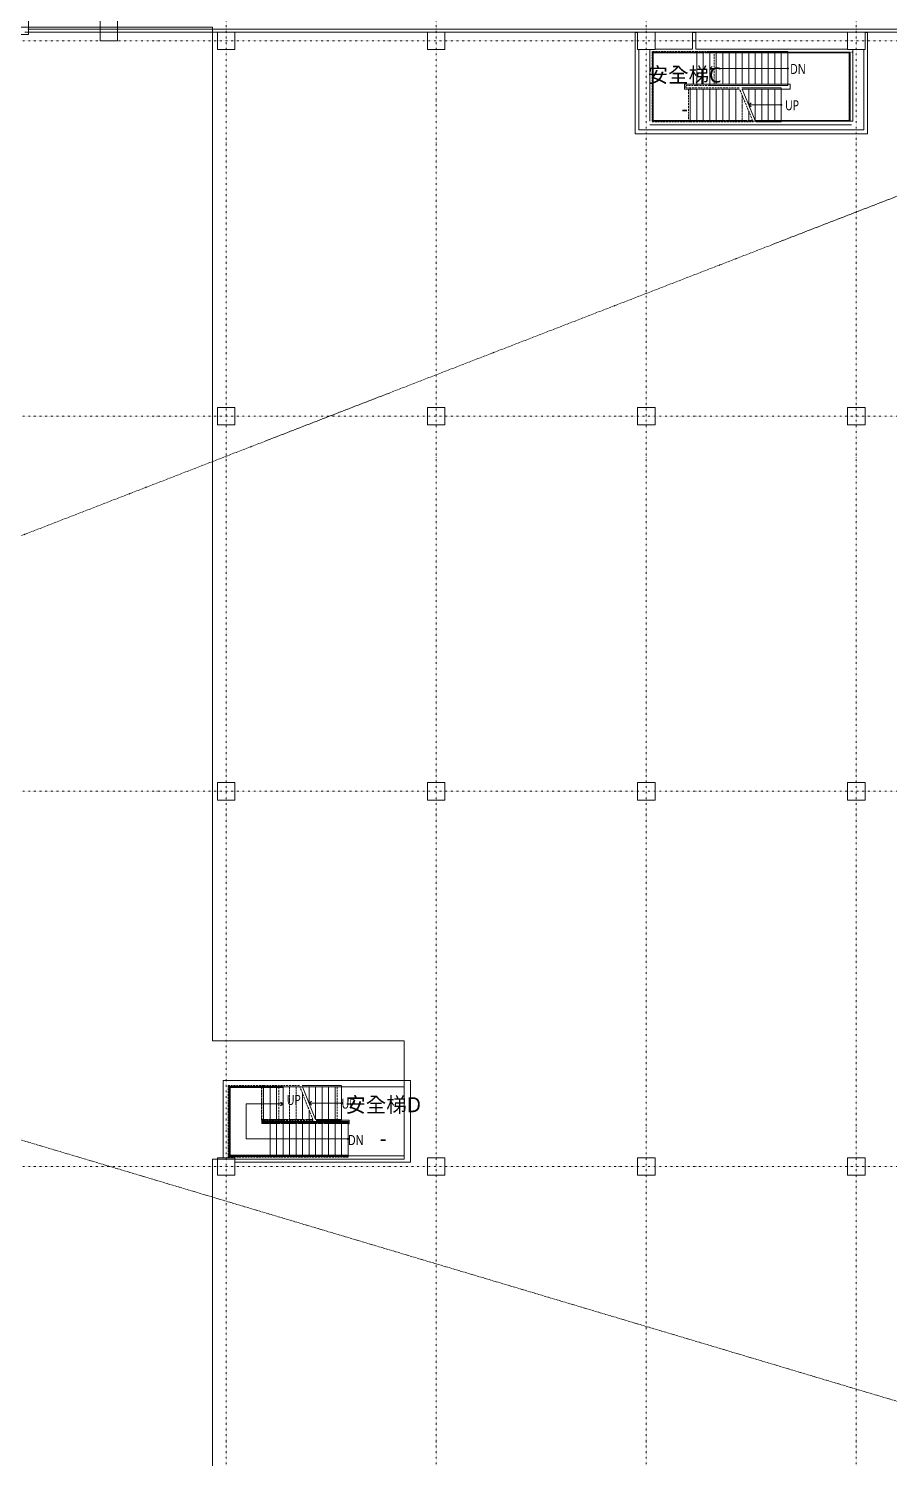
# Model space of a CAD drawing. Extents: x -76427 to 292734, y -42117 to 131250.
# Drawn here: x 151700 to 186123, y 33333 to 90491 of the extents above; entities that cross this region are included whole.
import ezdxf
from ezdxf.enums import TextEntityAlignment as Align

# ---------------------------------------------------------------- set-up
doc = ezdxf.new("R2010")
doc.units = 0
doc.header["$LTSCALE"] = 250
doc.set_wipeout_variables(frame=1)
for name, pattern in [('H12PL1$0$HIDDEN', [0.4, 0.3, -0.1]), ('H12PL1$0$JJP_三點線', [0.9, 0.3, -0.15, 0, -0.15, 0, -0.15, 0, -0.15]), ('H12PL1$0$JJP_虛線(退縮線、投影線、地下室範圍、非屬本工程、圖面分區)', [0.45, 0.3, -0.15]), ('H12PL1$0$Wipeout_Contour', [1, 0, -1]), ('H12PL1$0$虛線', [0.846667, 0.423333, -0.423333])]:
    doc.linetypes.add(name, pattern=pattern)
for name, color, linetype in [('H12PL1$0$A-OBJE-2D', 252, 'Continuous'), ('H12PL1$0$A-STRS', 252, 'Continuous'), ('H12PL1$0$A-TEXT', 252, 'Continuous'), ('H12PL1$0$A-WALL-EX', 252, 'Continuous'), ('H12PL1$0$A-WALL-IN', 252, 'Continuous'), ('H12PL1$0$A-ZONE', 252, 'Continuous'), ('H12PL1$0$Hattch', 252, 'Continuous'), ('H12PL1$0$S-BEAM-SHOW', 252, 'Continuous'), ('H12PL1$0$S-COL', 252, 'Continuous'), ('H12PL1$0$S-FNDN', 252, 'Continuous'), ('H12PL1$0$S-GRID', 252, 'Continuous'), ('H12PL1$0$S-SLAB-SHOW', 252, 'Continuous')]:
    doc.layers.add(name, color=color, linetype=linetype)
doc.styles.add('H12PL1$0$Standard', font='', dxfattribs={"width": 0.8})
doc.styles.get('H12PL1$0$Standard').set_extended_font_data('Microsoft JhengHei')

# ---------------------------------------------------------------- blocks, each defined once
blk = doc.blocks.new('H12PL1')
at = {"layer": 'H12PL1$0$A-OBJE-2D', "linetype": 'H12PL1$0$HIDDEN', "lineweight": 0}
for p, q in [((17650, 85950), (243150, 18700)), ((18450, 18700), (192000, 85950))]:
    blk.add_line(p, q, dxfattribs=at)
at = {"layer": 'H12PL1$0$A-STRS', "linetype": 'H12PL1$0$JJP_虛線(退縮線、投影線、地下室範圍、非屬本工程、圖面分區)', "lineweight": 0}
for p, q in [((178420, 89570), (176630, 89570)), ((176630, 89570), (176630, 86770)), ((176680, 86820), (176680, 89520)), ((176680, 89520), (178420, 89520)), ((178420, 89520), (176680, 89520)), ((176680, 89520), (176680, 86820)), ((178420, 89520), (178420, 89570)), ((182060, 89570), (178420, 89570)), ((178420, 89570), (178420, 89520)), ((178420, 89520), (182060, 89520)), ((178420, 89520), (178420, 88270)), ((178420, 89520), (178420, 88270)), ((178420, 89520), (178420, 88270)), ((178420, 88270), (178420, 89520)), ((178680, 89520), (178420, 89520)), ((178420, 89520), (178420, 88270)), ((178680, 89520), (178680, 88270)), ((178680, 88270), (178680, 89520)), ((178680, 89520), (178680, 88270)), ((178940, 89520), (178680, 89520)), ((178940, 89520), (178940, 88270)), ((178940, 88270), (178940, 89520)), ((178940, 89520), (178940, 88270)), ((179200, 89520), (178940, 89520)), ((179120.46, 88270), (179120.46, 89520)), ((179200, 89520), (179200, 88270)), ((179200, 88270), (179200, 89520)), ((179200, 89520), (179200, 88270)), ((179460, 89520), (179200, 89520)), ((179460, 89520), (179460, 88270)), ((179460, 88270), (179460, 89520)), ((179460, 89520), (179460, 88270)), ((179720, 89520), (179460, 89520)), ((179720, 89520), (179720, 88270)), ((179720, 88270), (179720, 89520)), ((179720, 89520), (179720, 88270)), ((179980, 89520), (179720, 89520)), ((179980, 89520), (179980, 88270)), ((179980, 88270), (179980, 89520)), ((179980, 89520), (179980, 88270)), ((180240, 89520), (179980, 89520)), ((180240, 89520), (180240, 88270)), ((180240, 88270), (180240, 89520)), ((180240, 89520), (180240, 88270)), ((180500, 89520), (180240, 89520)), ((180500, 89520), (180500, 88270)), ((180500, 88270), (180500, 89520)), ((180500, 89520), (180500, 88270)), ((180760, 89520), (180500, 89520)), ((180760, 89520), (180760, 88270)), ((180760, 88270), (180760, 89520)), ((180760, 89520), (180760, 88270)), ((181020, 89520), (180760, 89520)), ((181020, 89520), (181020, 88270)), ((181020, 88270), (181020, 89520)), ((181020, 89520), (181020, 88270)), ((181280, 89520), (181020, 89520)), ((181280, 89520), (181280, 88270)), ((181280, 88270), (181280, 89520)), ((181280, 89520), (181280, 88270)), ((181540, 89520), (181280, 89520)), ((181540, 89520), (181540, 88270)), ((181540, 88270), (181540, 89520)), ((181540, 89520), (181540, 88270)), ((181800, 89520), (181540, 89520)), ((181800, 89520), (181800, 88270)), ((181800, 88270), (181800, 89520)), ((181800, 89520), (181800, 88270)), ((182060, 89520), (181800, 89520)), ((182060, 89520), (182060, 89570)), ((182060, 88270), (182060, 89520)), ((178420, 88270), (177930, 88270)), ((177930, 88270), (177930, 88070)), ((177930, 88070), (177930, 88270)), ((177930, 88270), (178420, 88270)), ((177930, 88070), (178160, 88070)), ((178160, 88070), (177930, 88070)), ((177980, 88120), (177980, 88220)), ((177980, 88220), (178420, 88220)), ((178160, 88120), (177980, 88120)), ((178086.56, 88070), (178086.56, 86820)), ((180110.89, 88120), (178160, 88120)), ((178160, 88120), (178160, 88070)), ((178160, 88070), (178160, 88120)), ((178160, 88070), (180131.69, 88070)), ((178160, 86820), (178160, 88070)), ((178160, 86820), (178160, 88070)), ((178160, 86820), (178160, 88070)), ((178420, 88070), (178160, 88070)), ((178160, 88070), (178160, 86820)), ((178160, 86820), (178160, 88070)), ((178420, 88220), (178420, 88270)), ((182060, 88270), (178420, 88270)), ((178420, 88270), (178420, 88220)), ((178420, 88270), (178680, 88270)), ((178420, 88220), (182060, 88220)), ((178420, 86820), (178420, 88070)), ((178680, 88070), (178420, 88070)), ((178420, 88070), (178420, 86820)), ((178420, 86820), (178420, 88070)), ((178680, 88270), (178940, 88270)), ((178680, 86820), (178680, 88070)), ((178940, 88070), (178680, 88070)), ((178680, 88070), (178680, 86820)), ((178680, 86820), (178680, 88070)), ((178940, 88270), (179200, 88270)), ((178940, 86820), (178940, 88070)), ((179200, 88070), (178940, 88070)), ((178940, 88070), (178940, 86820)), ((178940, 86820), (178940, 88070)), ((179200, 88270), (179460, 88270)), ((179200, 86820), (179200, 88070)), ((179460, 88070), (179200, 88070)), ((179200, 88070), (179200, 86820)), ((179200, 86820), (179200, 88070)), ((179460, 88270), (179720, 88270)), ((179460, 86820), (179460, 88070)), ((179720, 88070), (179460, 88070)), ((179460, 88070), (179460, 86820)), ((179460, 86820), (179460, 88070)), ((179720, 88270), (179980, 88270)), ((179720, 86820), (179720, 88070)), ((179980, 88070), (179720, 88070)), ((179720, 88070), (179720, 86820)), ((179720, 86820), (179720, 88070)), ((179980, 88270), (180240, 88270)), ((179980, 86820), (179980, 88070)), ((180131.69, 88070), (179980, 88070)), ((179980, 88070), (179980, 86820)), ((179980, 86820), (179980, 88070)), ((180651.69, 86820), (180131.69, 88070)), ((180240, 88270), (180500, 88270)), ((180500, 88270), (180760, 88270)), ((180760, 88270), (181020, 88270)), ((181020, 88270), (181280, 88270)), ((181280, 88270), (181540, 88270)), ((181540, 88270), (181800, 88270)), ((181800, 88270), (182060, 88270)), ((182060, 88220), (182060, 88270)), ((180240, 86820), (180240, 87809.65)), ((180240, 87809.65), (180240, 86820)), ((180240, 86820), (180240, 87809.65)), ((180500, 86820), (180500, 87184.64)), ((180500, 87184.64), (180500, 86820)), ((180500, 86820), (180500, 87184.64)), ((176630, 86770), (178160, 86770)), ((178160, 86820), (176680, 86820)), ((176680, 86820), (178160, 86820)), ((180651.69, 86820), (178160, 86820)), ((178160, 86820), (178160, 86770)), ((178160, 86770), (178160, 86820)), ((178160, 86820), (178420, 86820)), ((178160, 86770), (180672.49, 86770)), ((178420, 86820), (178680, 86820)), ((178680, 86820), (178940, 86820)), ((178940, 86820), (179200, 86820)), ((179200, 86820), (179460, 86820)), ((179460, 86820), (179720, 86820)), ((179720, 86820), (179980, 86820)), ((179980, 86820), (180240, 86820)), ((180240, 86820), (180500, 86820)), ((180500, 86820), (180651.69, 86820)), ((161095, 48235), (159675, 48235)), ((159675, 48235), (159675, 45375)), ((159725, 45425), (159725, 48185)), ((159725, 48185), (161095, 48185)), ((159725, 48185), (159725, 45425)), ((161095, 48185), (159725, 48185)), ((161017.3, 46855), (161017.3, 48155)), ((161030.09, 48185), (161030.09, 46885)), ((162527.3, 48235), (161095, 48235)), ((161095, 48235), (161095, 48185)), ((161095, 48185), (161095, 48235)), ((161095, 48185), (162547.3, 48185)), ((161095, 46885), (161095, 48185)), ((161095, 46885), (161095, 48185)), ((161095, 46885), (161095, 48185)), ((161355, 48185), (161095, 48185)), ((161095, 48185), (161095, 46885)), ((161095, 46885), (161095, 48185)), ((161355, 46885), (161355, 48185)), ((161615, 48185), (161355, 48185)), ((161355, 48185), (161355, 46885)), ((161355, 46885), (161355, 48185)), ((161615, 46885), (161615, 48185)), ((161875, 48185), (161615, 48185)), ((161615, 48185), (161615, 46885)), ((161615, 46885), (161615, 48185)), ((161700.85, 46855), (161700.85, 48155)), ((161875, 46885), (161875, 48185)), ((162135, 48185), (161875, 48185)), ((161875, 48185), (161875, 46885)), ((161875, 46885), (161875, 48185)), ((162135, 46885), (162135, 48185)), ((162395, 48185), (162135, 48185)), ((162135, 48185), (162135, 46885)), ((162135, 46885), (162135, 48185)), ((162395, 46885), (162395, 48185)), ((162547.3, 48185), (162395, 48185)), ((162395, 48185), (162395, 46885)), ((162395, 46885), (162395, 48185)), ((163067.3, 46885), (162547.3, 48185)), ((164034.54, 48185), (164034.54, 46885)), ((162655, 46885), (162655, 47915.74)), ((162655, 47915.74), (162655, 46885)), ((162655, 46885), (162655, 47915.74)), ((161095, 46885), (161025, 46885)), ((161025, 46885), (161025, 46725)), ((161025, 46725), (161025, 46885)), ((161025, 46885), (161095, 46885)), ((163067.3, 46885), (161095, 46885)), ((161095, 46885), (161095, 46835)), ((161095, 46835), (161095, 46885)), ((161095, 46885), (161355, 46885)), ((161355, 46885), (161615, 46885)), ((161615, 46885), (161875, 46885)), ((161875, 46885), (162135, 46885)), ((162135, 46885), (162395, 46885)), ((162395, 46885), (162655, 46885)), ((162655, 46885), (162915, 46885)), ((162915, 46885), (162915, 47265.74)), ((162915, 47265.74), (162915, 46885)), ((162915, 46885), (162915, 47265.74)), ((162915, 46885), (163067.3, 46885)), ((161055, 46855), (161017.3, 46855)), ((161025, 46725), (161355, 46725)), ((161355, 46725), (161025, 46725)), ((161075, 46775), (161075, 46835)), ((161075, 46835), (161095, 46835)), ((161355, 46775), (161075, 46775)), ((161095, 46835), (163087.3, 46835)), ((161355, 46725), (161355, 46775)), ((164475, 46775), (161355, 46775)), ((161355, 46775), (161355, 46725)), ((161355, 45455), (161355, 46755)), ((161355, 46725), (164475, 46725)), ((161355, 46725), (161355, 45425)), ((161355, 46725), (161355, 45425)), ((161355, 46725), (161355, 45425)), ((161355, 45425), (161355, 46725)), ((161615, 46725), (161355, 46725)), ((161355, 46725), (161355, 45425)), ((161615, 46725), (161615, 45425)), ((161615, 45425), (161615, 46725)), ((161615, 46725), (161615, 45425)), ((161875, 46725), (161615, 46725)), ((161875, 46725), (161875, 45425)), ((161875, 45425), (161875, 46725)), ((161875, 46725), (161875, 45425)), ((162135, 46725), (161875, 46725)), ((162135, 46725), (162135, 45425)), ((162135, 45425), (162135, 46725)), ((162135, 46725), (162135, 45425)), ((162395, 46725), (162135, 46725)), ((162395, 46725), (162395, 45425)), ((162395, 45425), (162395, 46725)), ((162395, 46725), (162395, 45425)), ((162655, 46725), (162395, 46725)), ((162655, 46725), (162655, 45425)), ((162655, 45425), (162655, 46725)), ((162655, 46725), (162655, 45425)), ((162915, 46725), (162655, 46725)), ((162915, 46725), (162915, 45425)), ((162915, 45425), (162915, 46725)), ((162915, 46725), (162915, 45425)), ((163175, 46725), (162915, 46725)), ((163175, 46725), (163175, 45425)), ((163175, 45425), (163175, 46725)), ((163175, 46725), (163175, 45425)), ((163435, 46725), (163175, 46725)), ((163435, 46725), (163435, 45425)), ((163435, 45425), (163435, 46725)), ((163435, 46725), (163435, 45425)), ((163695, 46725), (163435, 46725)), ((163695, 46725), (163695, 45425)), ((163695, 45425), (163695, 46725)), ((163695, 46725), (163695, 45425)), ((163955, 46725), (163695, 46725)), ((163955, 46725), (163955, 45425)), ((163955, 45425), (163955, 46725)), ((163955, 46725), (163955, 45425)), ((164215, 46725), (163955, 46725)), ((164215, 46725), (164215, 45425)), ((164215, 45425), (164215, 46725)), ((164215, 46725), (164215, 45425)), ((164475, 46725), (164215, 46725)), ((164475, 46725), (164475, 46775)), ((164475, 45425), (164475, 46725)), ((159675, 45375), (161355, 45375)), ((161355, 45425), (159725, 45425)), ((159725, 45425), (161355, 45425)), ((161355, 45375), (161355, 45425)), ((164475, 45425), (161355, 45425)), ((161355, 45425), (161355, 45375)), ((161355, 45425), (161615, 45425)), ((161355, 45375), (164475, 45375)), ((161615, 45425), (161875, 45425)), ((161875, 45425), (162135, 45425)), ((162135, 45425), (162395, 45425)), ((162395, 45425), (162655, 45425)), ((162655, 45425), (162915, 45425)), ((162915, 45425), (163175, 45425)), ((163175, 45425), (163435, 45425)), ((163435, 45425), (163695, 45425)), ((163695, 45425), (163955, 45425)), ((163955, 45425), (164215, 45425)), ((164215, 45425), (164475, 45425)), ((164475, 45375), (164475, 45425))]:
    blk.add_line(p, q, dxfattribs=at)
at = {"layer": 'H12PL1$0$A-STRS', "linetype": 'H12PL1$0$虛線', "lineweight": 0}
for p, q in [((178420, 89520), (176680, 89520)), ((176680, 89520), (176680, 86820)), ((182060, 89520), (178420, 89520)), ((182060, 88270), (182060, 89520)), ((177930, 88070), (177930, 88270)), ((177930, 88270), (178420, 88270)), ((178086.56, 88070), (177930, 88070)), ((178160, 88070), (178086.56, 88070)), ((180131.69, 88070), (178160, 88070)), ((178420, 88270), (182060, 88270)), ((176680, 86820), (178086.56, 86820)), ((178086.56, 86820), (178160, 86820)), ((178160, 86820), (180651.69, 86820)), ((159725, 48185), (159725, 45425)), ((161030.09, 48185), (159725, 48185)), ((161095, 48185), (161030.09, 48185)), ((162547.3, 48185), (161095, 48185)), ((161025, 46725), (161025, 46885)), ((161025, 46885), (161030.09, 46885)), ((161030.09, 46885), (161095, 46885)), ((161095, 46885), (163067.3, 46885)), ((161355, 46725), (161025, 46725)), ((164475, 46725), (161355, 46725)), ((164475, 45425), (164475, 46725)), ((159725, 45425), (161355, 45425)), ((161355, 45425), (164475, 45425))]:
    blk.add_line(p, q, dxfattribs=at)
at = {"layer": 'H12PL1$0$A-STRS', "lineweight": 0}
for p, q in [((182060, 89570), (178940, 89570)), ((178940, 89570), (178940, 89520)), ((178940, 89520), (182060, 89520)), ((182060, 89520), (178940, 89520)), ((178940, 89520), (178940, 88270)), ((178940, 89520), (178940, 88270)), ((179200, 89520), (178940, 89520)), ((179200, 89520), (179200, 88270)), ((179200, 88270), (179200, 89520)), ((179200, 89520), (179200, 88270)), ((179460, 89520), (179200, 89520)), ((179460, 89520), (179460, 88270)), ((179460, 88270), (179460, 89520)), ((179460, 89520), (179460, 88270)), ((179720, 89520), (179460, 89520)), ((179720, 89520), (179720, 88270)), ((179720, 88270), (179720, 89520)), ((179720, 89520), (179720, 88270)), ((179980, 89520), (179720, 89520)), ((179980, 89520), (179980, 88270)), ((179980, 88270), (179980, 89520)), ((179980, 89520), (179980, 88270)), ((180240, 89520), (179980, 89520)), ((180240, 89520), (180240, 88270)), ((180240, 88270), (180240, 89520)), ((180240, 89520), (180240, 88270)), ((180500, 89520), (180240, 89520)), ((180500, 89520), (180500, 88270)), ((180500, 88270), (180500, 89520)), ((180500, 89520), (180500, 88270)), ((180760, 89520), (180500, 89520)), ((180760, 89520), (180760, 88270)), ((180760, 88270), (180760, 89520)), ((180760, 89520), (180760, 88270)), ((181020, 89520), (180760, 89520)), ((181020, 89520), (181020, 88270)), ((181020, 88270), (181020, 89520)), ((181020, 89520), (181020, 88270)), ((181280, 89520), (181020, 89520)), ((181280, 89520), (181280, 88270)), ((181280, 88270), (181280, 89520)), ((181280, 89520), (181280, 88270)), ((181540, 89520), (181280, 89520)), ((181540, 89520), (181540, 88270)), ((181540, 88270), (181540, 89520)), ((181540, 89520), (181540, 88270)), ((181800, 89520), (181540, 89520)), ((181800, 89520), (181800, 88270)), ((181800, 88270), (181800, 89520)), ((181800, 89520), (181800, 88270)), ((182060, 89520), (181800, 89520)), ((182060, 89520), (182060, 89570)), ((182060, 88270), (182060, 89520)), ((182060, 88270), (182060, 89520)), ((179040, 88970), (178940, 88895)), ((178940, 88895), (179200, 88895)), ((178940, 88895), (179040, 88820)), ((179200, 88895), (181800, 88895)), ((181800, 88895), (182060, 88895)), ((182060, 88270), (178940, 88270)), ((178940, 88270), (178940, 88220)), ((178940, 88270), (182060, 88270)), ((178940, 88270), (179200, 88270)), ((178940, 88220), (182060, 88220)), ((179200, 88270), (179460, 88270)), ((179460, 88270), (179720, 88270)), ((179720, 88270), (179980, 88270)), ((179980, 88270), (180240, 88270)), ((181800, 88120), (180219.2, 88120)), ((180240, 88270), (180500, 88270)), ((180240, 88070), (181800, 88070)), ((181800, 88070), (180240, 88070)), ((180500, 88070), (180240, 88070)), ((180760, 86820), (180240, 88070)), ((180500, 88270), (180760, 88270)), ((180500, 87445), (180500, 88070)), ((180760, 88070), (180500, 88070)), ((180500, 88070), (180500, 87445)), ((180500, 87445), (180500, 88070)), ((180760, 88270), (181020, 88270)), ((180760, 86820), (180760, 88070)), ((181020, 88070), (180760, 88070)), ((180760, 88070), (180760, 86820)), ((180760, 86820), (180760, 88070)), ((181020, 88270), (181280, 88270)), ((181020, 86820), (181020, 88070)), ((181280, 88070), (181020, 88070)), ((181020, 88070), (181020, 86820)), ((181020, 86820), (181020, 88070)), ((181280, 88270), (181540, 88270)), ((181280, 86820), (181280, 88070)), ((181540, 88070), (181280, 88070)), ((181280, 88070), (181280, 86820)), ((181280, 86820), (181280, 88070)), ((181540, 88270), (181800, 88270)), ((181540, 86820), (181540, 88070)), ((181800, 88070), (181540, 88070)), ((181540, 88070), (181540, 86820)), ((181540, 86820), (181540, 88070)), ((181800, 88270), (182060, 88270)), ((181800, 88070), (181800, 88120)), ((181800, 86820), (181800, 88070)), ((181800, 86820), (181800, 88070)), ((182060, 88220), (182060, 88270)), ((180600, 87520), (180500, 87445)), ((181540, 87445), (180500, 87445)), ((180500, 87445), (180600, 87370)), ((181800, 87445), (181540, 87445)), ((181800, 86820), (180760, 86820)), ((180760, 86820), (181800, 86820)), ((180760, 86820), (181020, 86820)), ((180780.8, 86770), (181800, 86770)), ((181020, 86820), (181280, 86820)), ((181280, 86820), (181540, 86820)), ((181540, 86820), (181800, 86820)), ((181800, 86770), (181800, 86820)), ((159705, 45405), (159705, 48205)), ((159705, 48205), (161095, 48205)), ((161095, 48155), (159755, 48155)), ((159755, 48155), (159755, 45455)), ((159755, 45455), (159755, 48155)), ((159755, 48155), (161017.3, 48155)), ((159755, 45455), (159755, 48155)), ((159755, 48155), (161095, 48155)), ((161017.3, 48155), (161095, 48155)), ((161095, 48155), (161095, 48205)), ((161095, 48205), (161875, 48205)), ((161095, 48205), (161095, 48155)), ((161875, 48155), (161095, 48155)), ((161095, 48155), (161875, 48155)), ((161095, 48155), (161095, 46855)), ((161095, 48155), (161095, 46855)), ((161095, 48155), (161095, 46855)), ((161095, 46855), (161095, 48155)), ((161095, 48155), (161355, 48155)), ((161095, 48155), (161095, 46855)), ((161355, 48155), (161355, 46855)), ((161355, 46855), (161355, 48155)), ((161355, 48155), (161615, 48155)), ((161355, 48155), (161355, 46855)), ((161615, 48155), (161615, 46855)), ((161615, 46855), (161615, 48155)), ((161615, 48155), (161875, 48155)), ((161615, 48155), (161615, 46855)), ((161875, 48205), (161875, 48155)), ((161875, 48155), (161875, 46855)), ((161875, 48155), (161875, 46855)), ((164215, 48235), (162635, 48235)), ((162655, 48185), (164215, 48185)), ((164215, 48185), (162655, 48185)), ((162915, 48185), (162655, 48185)), ((163175, 46885), (162655, 48185)), ((162915, 47535), (162915, 48185)), ((163175, 48185), (162915, 48185)), ((162915, 48185), (162915, 47535)), ((162915, 47535), (162915, 48185)), ((163175, 46885), (163175, 48185)), ((163435, 48185), (163175, 48185)), ((163175, 48185), (163175, 46885)), ((163175, 46885), (163175, 48185)), ((163435, 46885), (163435, 48185)), ((163695, 48185), (163435, 48185)), ((163435, 48185), (163435, 46885)), ((163435, 46885), (163435, 48185)), ((163695, 46885), (163695, 48185)), ((163955, 48185), (163695, 48185)), ((163695, 48185), (163695, 46885)), ((163695, 46885), (163695, 48185)), ((163955, 46885), (163955, 48185)), ((164215, 48185), (163955, 48185)), ((163955, 48185), (163955, 46885)), ((163955, 46885), (163955, 48185)), ((164215, 48185), (164215, 48235)), ((164215, 46885), (164215, 48185)), ((164215, 46885), (164215, 48185)), ((161095, 47505), (160405, 47505)), ((160405, 47505), (160405, 46105)), ((161615, 47505), (161095, 47505)), ((161875, 47505), (161615, 47505)), ((161775, 47580), (161875, 47505)), ((161875, 47505), (161775, 47430)), ((163015, 47610), (162915, 47535)), ((163955, 47535), (162915, 47535)), ((162915, 47535), (163015, 47460)), ((164215, 47535), (163955, 47535)), ((164215, 46885), (163175, 46885)), ((163175, 46885), (164215, 46885)), ((163175, 46885), (163435, 46885)), ((163435, 46885), (163695, 46885)), ((163695, 46885), (163955, 46885)), ((163955, 46885), (164215, 46885)), ((164215, 46835), (164215, 46885)), ((161055, 46755), (161055, 46855)), ((161055, 46855), (161095, 46855)), ((161095, 46855), (161055, 46855)), ((161055, 46855), (161055, 46755)), ((161095, 46855), (161055, 46855)), ((161055, 46855), (161055, 46755)), ((161355, 46755), (161055, 46755)), ((161055, 46755), (161355, 46755)), ((161055, 46755), (161355, 46755)), ((161095, 46805), (161095, 46855)), ((161095, 46855), (161875, 46855)), ((161095, 46855), (161095, 46805)), ((161875, 46855), (161095, 46855)), ((161355, 46855), (161095, 46855)), ((161875, 46805), (161095, 46805)), ((161095, 46805), (161105, 46805)), ((161105, 46805), (161355, 46805)), ((161615, 46855), (161355, 46855)), ((161355, 46805), (161355, 46755)), ((161355, 46805), (164475, 46805)), ((161355, 46755), (161355, 46805)), ((164475, 46755), (161355, 46755)), ((161355, 46755), (164475, 46755)), ((161355, 45455), (161355, 46755)), ((161355, 45455), (161355, 46755)), ((161355, 46755), (161355, 45455)), ((161355, 45455), (161355, 46755)), ((161355, 46755), (161615, 46755)), ((161875, 46855), (161615, 46855)), ((161615, 45455), (161615, 46755)), ((161615, 46755), (161615, 45455)), ((161615, 45455), (161615, 46755)), ((161615, 46755), (161875, 46755)), ((161875, 46855), (161875, 46805)), ((161875, 45455), (161875, 46755)), ((161875, 46755), (161875, 45455)), ((161875, 45455), (161875, 46755)), ((161875, 46755), (162135, 46755)), ((162135, 45455), (162135, 46755)), ((162135, 46755), (162135, 45455)), ((162135, 45455), (162135, 46755)), ((162135, 46755), (162395, 46755)), ((162395, 45455), (162395, 46755)), ((162395, 46755), (162395, 45455)), ((162395, 45455), (162395, 46755)), ((162395, 46755), (162655, 46755)), ((162655, 45455), (162655, 46755)), ((162655, 46755), (162655, 45455)), ((162655, 45455), (162655, 46755)), ((162655, 46755), (162915, 46755)), ((162915, 45455), (162915, 46755)), ((162915, 46755), (162915, 45455)), ((162915, 45455), (162915, 46755)), ((162915, 46755), (163175, 46755)), ((163175, 45455), (163175, 46755)), ((163175, 46755), (163175, 45455)), ((163175, 45455), (163175, 46755)), ((163175, 46755), (163435, 46755)), ((163195, 46835), (164215, 46835)), ((163435, 45455), (163435, 46755)), ((163435, 46755), (163435, 45455)), ((163435, 45455), (163435, 46755)), ((163435, 46755), (163695, 46755)), ((163695, 45455), (163695, 46755)), ((163695, 46755), (163695, 45455)), ((163695, 45455), (163695, 46755)), ((163695, 46755), (163955, 46755)), ((163955, 45455), (163955, 46755)), ((163955, 46755), (163955, 45455)), ((163955, 45455), (163955, 46755)), ((163955, 46755), (164215, 46755)), ((164215, 45455), (164215, 46755)), ((164215, 46755), (164215, 45455)), ((164215, 45455), (164215, 46755)), ((164215, 46755), (164475, 46755)), ((164475, 46805), (164475, 46755)), ((164475, 46755), (164475, 45455)), ((164475, 46755), (164475, 45455)), ((160405, 46105), (161355, 46105)), ((161355, 46105), (164215, 46105)), ((164215, 46105), (164475, 46105)), ((161355, 45405), (159705, 45405)), ((159755, 45455), (161355, 45455)), ((161355, 45455), (159755, 45455)), ((161355, 45455), (159755, 45455)), ((161355, 45455), (161355, 45405)), ((161355, 45455), (164475, 45455)), ((161355, 45405), (161355, 45455)), ((164475, 45455), (161355, 45455)), ((161615, 45455), (161355, 45455)), ((164475, 45405), (161355, 45405)), ((161875, 45455), (161615, 45455)), ((162135, 45455), (161875, 45455)), ((162395, 45455), (162135, 45455)), ((162655, 45455), (162395, 45455)), ((162915, 45455), (162655, 45455)), ((163175, 45455), (162915, 45455)), ((163435, 45455), (163175, 45455)), ((163695, 45455), (163435, 45455)), ((163955, 45455), (163695, 45455)), ((164215, 45455), (163955, 45455)), ((164475, 45455), (164215, 45455)), ((164475, 45455), (164475, 45405))]:
    blk.add_line(p, q, dxfattribs=at)
at = {"layer": 'H12PL1$0$A-STRS', "lineweight": 0, "flags": 128}
for points in [[(182060, 88920, 1), (182060, 88870, 1)], [(181800, 87470, 1), (181800, 87420, 1)], [(164215, 47560, 1), (164215, 47510, 1)], [(164475, 46080, -1), (164475, 46130, -1)]]:
    blk.add_lwpolyline(points, format="xyb", close=True, dxfattribs=at)
at = {"layer": 'H12PL1$0$A-WALL-IN', "lineweight": 0, "flags": 128}
for points in [[(176100, 86440), (176100, 89650)], [(176537.5, 89650), (176537.5, 86790)], [(176537.5, 89650), (176537.5, 89550)], [(176537.5, 89550), (176537.5, 86790)], [(176650.5, 86790), (176650.5, 89550)], [(176650.5, 86790), (176650.5, 89550)], [(176650.5, 89550), (184549.5, 89550)], [(178255, 89675), (176750, 89675)], [(178255, 89550), (178380, 89550)], [(184450, 89675), (178380, 89675)], [(184450, 89675), (178380, 89675)], [(178380, 89550), (184549.5, 89550)], [(184549.5, 89650), (184549.5, 89664.86)], [(184549.5, 89650), (184549.5, 89664.86)], [(184549.5, 89550), (184549.5, 86790)], [(184549.5, 89550), (184549.5, 86790)], [(184662.5, 89550), (184606, 89550)], [(184662.5, 86790), (184662.5, 89650)], [(184662.5, 86790), (184662.5, 89550)], [(185100, 89650), (185100, 86440)], [(185100, 86440), (176100, 86440)], [(176537.5, 86640), (184606, 86640)], [(176537.5, 86640), (184606, 86640)], [(184606, 86790), (176650.5, 86790)], [(184606, 86790), (176650.5, 86790)], [(184606, 86790), (184662.5, 86790)], [(184606, 86790), (184662.5, 86790)], [(185250, 86290), (185250, 86440)], [(175950, 86290), (176100, 86290)], [(176100, 86290), (185250, 86290)], [(159475, 48435), (159475, 48185)], [(166725, 48435), (159475, 48435)], [(159475, 48185), (159475, 45425)], [(159725, 48185), (166725, 48185)], [(159725, 45425), (159725, 48185)], [(166975, 48435), (166725, 48435)], [(166725, 48185), (166725, 45425)], [(166975, 45425), (166975, 48435)], [(159475, 45350), (159475, 45425)], [(166725, 45425), (159725, 45425)], [(159950, 45175), (166975, 45175)], [(166975, 45175), (166975, 45425)]]:
    blk.add_lwpolyline(points, dxfattribs=at)
at = {"layer": 'H12PL1$0$S-COL', "lineweight": 0, "flags": 128}
for points in [[(159250, 74650), (159950, 74650), (159950, 75350), (159250, 75350)], [(167650, 74650), (168350, 74650), (168350, 75350), (167650, 75350)], [(176050, 74650), (176750, 74650), (176750, 75350), (176050, 75350)], [(184450, 74650), (185150, 74650), (185150, 75350), (184450, 75350)], [(159250, 59650), (159950, 59650), (159950, 60350), (159250, 60350)], [(167650, 59650), (168350, 59650), (168350, 60350), (167650, 60350)], [(176050, 59650), (176750, 59650), (176750, 60350), (176050, 60350)], [(184450, 59650), (185150, 59650), (185150, 60350), (184450, 60350)], [(159250, 44650), (159950, 44650), (159950, 45350), (159250, 45350)], [(167650, 44650), (168350, 44650), (168350, 45350), (167650, 45350)], [(176050, 44650), (176750, 44650), (176750, 45350), (176050, 45350)], [(184450, 44650), (185150, 44650), (185150, 45350), (184450, 45350)]]:
    blk.add_lwpolyline(points, close=True, dxfattribs=at)
at = {"layer": 'H12PL1$0$S-GRID', "linetype": 'H12PL1$0$JJP_三點線', "lineweight": 0}
for p, q in [((-29000, 75000), (289600, 75000)), ((-29000, 60000), (289600, 60000)), ((-29000, 45000), (289600, 45000))]:
    blk.add_line(p, q, dxfattribs=at)
at = {"layer": 'H12PL1$0$S-SLAB-SHOW', "lineweight": 0, "flags": 128}
for points in [[(181800, 86820), (184520, 86820), (184520, 89520), (182060, 89520), (182060, 88270), (182160, 88270), (182160, 88070), (181800, 88070)], [(181800, 86820), (184520, 86820), (184520, 89520), (182060, 89520), (182060, 88270), (182160, 88270), (182160, 88070), (181800, 88070)], [(164215, 46855), (164525, 46855), (164525, 46705), (164475, 46705), (164475, 45425), (166725, 45425), (166725, 48185), (164215, 48185)], [(164215, 46855), (164525, 46855), (164525, 46705), (164475, 46705), (164475, 45425), (166725, 45425), (166725, 48185), (164215, 48185)]]:
    blk.add_lwpolyline(points, close=True, dxfattribs=at)
at = {"layer": 'H12PL1$0$A-TEXT', "linetype": 'Continuous', "lineweight": 0, "char_height": 400, "attachment_point": 4, "style": 'H12PL1$0$Standard'}
for s, insert in [('\\A1;DN', (182155.24, 88878.78)), ('\\A1;UP', (181952.32, 87425.49)), ('\\A1;UP', (162027.32, 47660.49)), ('\\A1;UP', (164215, 47515.49)), ('\\A1;DN', (164475, 46058.78))]:
    blk.add_mtext(s, dxfattribs=dict(at, insert=insert))
at = {"layer": 'H12PL1$0$A-ZONE', "style": 'H12PL1$0$Standard'}
for s, p in [('安全梯C', (177930, 88937.74)), ('-', (177930, 87595.85)), ('安全梯D', (165878.7, 47771.14)), ('-', (165878.7, 46429.25))]:
    blk.add_text(s, height=600, dxfattribs=at).set_placement(p, align=Align.TOP_CENTER)
at = {"linetype": 'H12PL1$0$Wipeout_Contour', "lineweight": 0, "ltscale": 157673.726295}
blk.add_wipeout([(151200, 99500), (193750, 99500), (193750, 90280), (193250, 90280), (193250, 99000), (151700, 99000), (151700, 90250), (151200, 90250)], dxfattribs=at).dxf.layer = 'H12PL1$0$Hattch'
at = {"layer": 'H12PL1$0$A-WALL-EX', "lineweight": 0}
for p, q in [((151665, 90465), (151700, 90465)), ((151700, 90465), (243600, 90465))]:
    blk.add_line(p, q, dxfattribs=at)
at = {"layer": 'H12PL1$0$A-WALL-EX', "lineweight": 0, "flags": 128}
blk.add_lwpolyline([(151550, 90350), (243635, 90350)], dxfattribs=at)
at = {"layer": 'H12PL1$0$A-WALL-IN', "lineweight": 0, "flags": 128}
for points in [[(175950, 90330), (175950, 86290)], [(175950, 90330), (176050, 90330)], [(178380, 90330), (178255, 90330)], [(178255, 90330), (178255, 89675)], [(178380, 89675), (178380, 90330)], [(185250, 90330), (185150, 90330)], [(185250, 86440), (185250, 90330)]]:
    blk.add_lwpolyline(points, dxfattribs=at)
at = {"layer": 'H12PL1$0$Hattch', "lineweight": 0, "flags": 128}
blk.add_lwpolyline([(151200, 99500), (193750, 99500), (193750, 90280), (193250, 90280), (193250, 99000), (151700, 99000), (151700, 90250), (151200, 90250)], close=True, dxfattribs=at)
at = {"layer": 'H12PL1$0$S-BEAM-SHOW', "lineweight": 0, "flags": 128}
for points in [[(154560, 91150), (154560, 90000)], [(155260, 91150), (155260, 90000)], [(155260, 90000), (154560, 90000)]]:
    blk.add_lwpolyline(points, dxfattribs=at)
at = {"layer": 'H12PL1$0$S-COL', "lineweight": 0, "flags": 128}
for points in [[(159250, 90350), (159250, 89650), (159950, 89650), (159950, 90350)], [(167650, 90350), (167650, 89650), (168350, 89650), (168350, 90350)], [(176050, 90350), (176050, 89650), (176750, 89650), (176750, 90350)], [(184450, 90350), (184450, 89650), (185150, 89650), (185150, 90350)]]:
    blk.add_lwpolyline(points, dxfattribs=at)
at = {"layer": 'H12PL1$0$S-FNDN', "lineweight": 0, "flags": 128}
blk.add_lwpolyline([(110700, 45300), (119350, 45300), (119350, -550), (126650, -550), (126650, -2700), (151750, -2700), (151750, -550), (159050, -550), (159050, 45300), (166725, 45300), (166725, 50030), (159050, 50030), (159050, 90550), (119350, 90550), (119350, 50030), (110700, 50030)], close=True, dxfattribs=at)
at = {"layer": 'H12PL1$0$S-GRID', "linetype": 'H12PL1$0$JJP_三點線', "lineweight": 0}
for p, q in [((159600, 128250), (159600, -28000)), ((168000, 128250), (168000, -28000)), ((176400, 128250), (176400, -28000)), ((184800, 128250), (184800, -28000)), ((-29000, 90000), (289600, 90000))]:
    blk.add_line(p, q, dxfattribs=at)

msp = doc.modelspace()

# ---------------------------------------------------------------- block references
msp.add_blockref('H12PL1', (0, 0))

doc.saveas('drawing.dxf')
